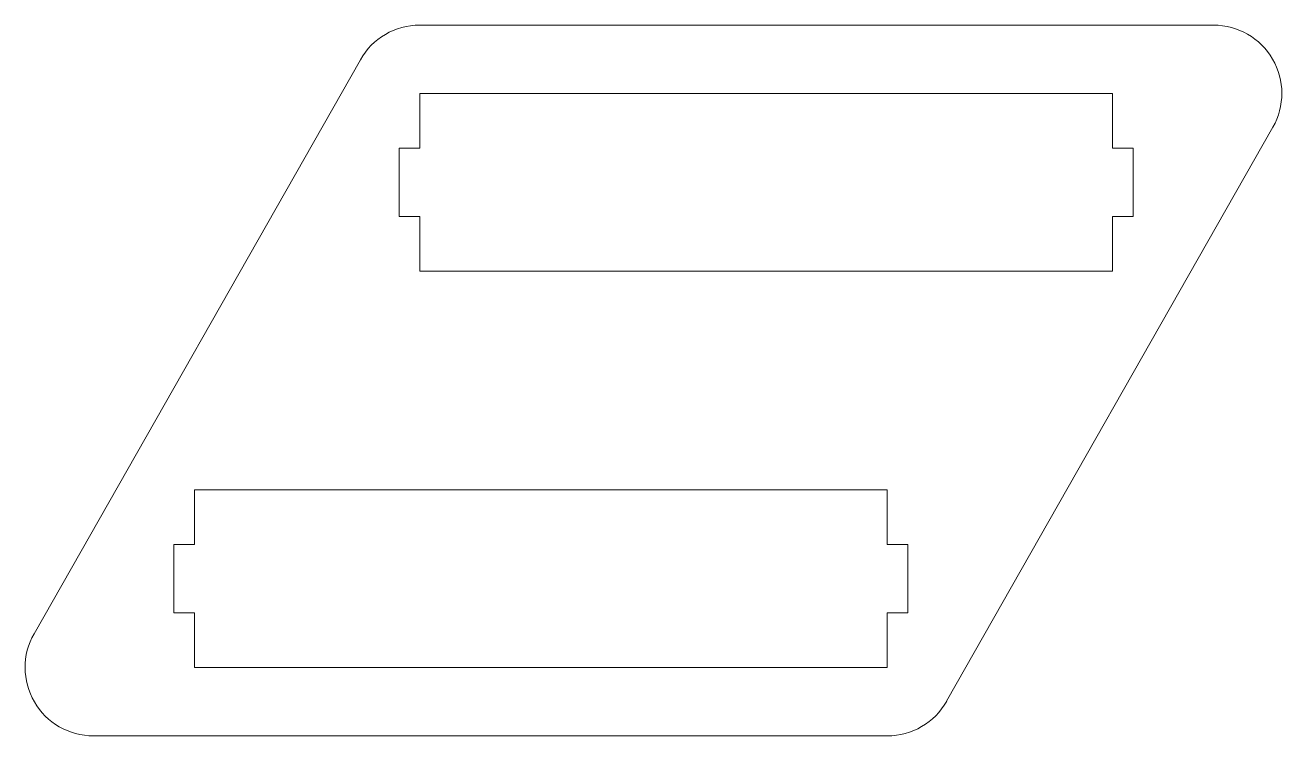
# Model space of a CAD drawing. Header units: millimetres. Extents: x 7 to 191, y 0 to 104.
import ezdxf

# ---------------------------------------------------------------- set-up
doc = ezdxf.new("R2010")
doc.units = ezdxf.units.MM

msp = doc.modelspace()

# ---------------------------------------------------------------- linework, layer by layer
at = {"color": 7, "linetype": 'Continuous', "lineweight": 15}
for p, q in [((181.28, 104), (64.99, 104)), ((56.3, 98.95), (8.5, 14.95)), ((64.99, 94), (64.99, 86)), ((166.49, 94), (64.99, 94)), ((166.49, 86), (166.49, 94)), ((142.18, 5.05), (189.97, 89.05)), ((61.99, 86), (61.99, 76)), ((64.99, 86), (61.99, 86)), ((169.49, 86), (166.49, 86)), ((169.49, 76), (169.49, 86)), ((61.99, 76), (64.99, 76)), ((64.99, 76), (64.99, 68)), ((166.49, 76), (169.49, 76)), ((166.49, 68), (166.49, 76)), ((64.99, 68), (166.49, 68)), ((31.99, 36), (31.99, 28)), ((133.49, 36), (31.99, 36)), ((133.49, 28), (133.49, 36)), ((28.99, 28), (28.99, 18)), ((31.99, 28), (28.99, 28)), ((136.49, 28), (133.49, 28)), ((136.49, 18), (136.49, 28)), ((28.99, 18), (31.99, 18)), ((31.99, 18), (31.99, 10)), ((133.49, 18), (136.49, 18)), ((133.49, 10), (133.49, 18)), ((31.99, 10), (133.49, 10)), ((17.19, 0), (133.49, 0))]:
    msp.add_line(p, q, dxfattribs=at)
for centre, start, end in [((64.99, 94), 90, 150.3616), ((181.28, 94), 330.3616, 90), ((17.19, 10), 150.3616, 270), ((133.49, 10), 270, 330.3616)]:
    msp.add_arc(centre, 10, start, end, dxfattribs=at)

doc.saveas('drawing.dxf')
